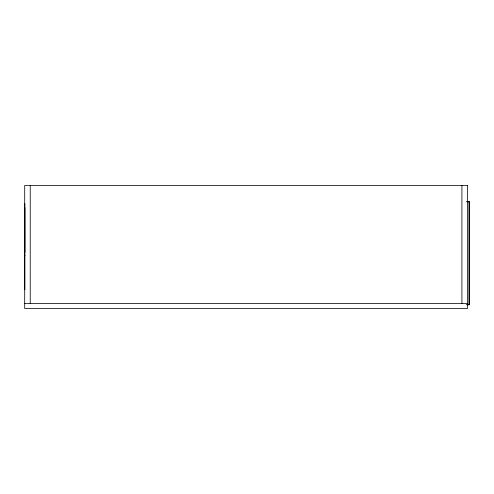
<?xml version="1.0" encoding="UTF-8"?>
<svg xmlns="http://www.w3.org/2000/svg" width="494" height="494" viewBox="0 0 494 494"><rect width="100%" height="100%" fill="white"/><g stroke="black" fill="none" stroke-linecap="round" stroke-linejoin="round"><path stroke-width="0.74" d="M24.7 255.843L25.083 255.688M24.7 204.028L25.083 204.028M466.737 201.496L469.3 201.496L469.3 304.804L466.737 304.804M466.737 201.799L468.991 201.799M24.7 303.575L467.454 303.575M466.737 304.495L468.991 304.495M468.991 201.496L468.991 304.804M461.921 185.503L461.921 303.575M30.233 185.503L30.233 303.575M24.928 207.412L24.928 252.378M24.774 204.028L24.854 289.737M467.454 185.503L24.7 185.503L24.7 308.497L467.454 308.497L467.454 185.503"/></g></svg>
